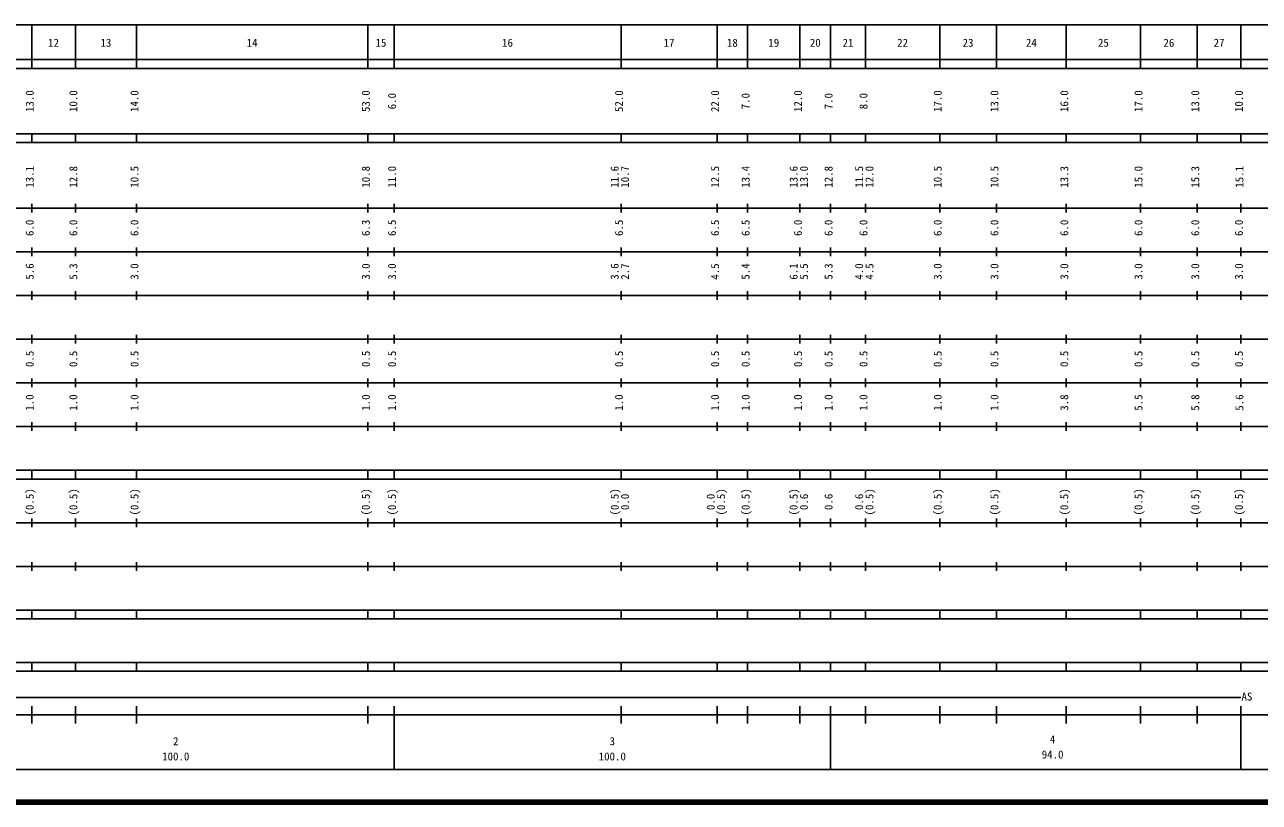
# Model space of a CAD drawing. Units: millimetres on the paper, enlarged 1000 times. Extents: x 40000 to 680000, y 20000 to 380000.
# Drawn here: x 183396 to 466217, y 20000 to 198000 of the extents above; entities that cross this region are included whole.
import ezdxf
from ezdxf.enums import TextEntityAlignment as Align

# ---------------------------------------------------------------- set-up
doc = ezdxf.new("R2010")
doc.units = ezdxf.units.MM
doc.header["$LTSCALE"] = 1000
doc.layers.add('M-TTL', color=2, linetype='Continuous', lineweight=140)
doc.layers.add('M-TTL-BAND', color=7, linetype='Continuous', lineweight=25)
doc.styles.add('ＭＳ ゴシック', font='')
doc.styles.get('ＭＳ ゴシック').set_extended_font_data('MS Gothic')

msp = doc.modelspace()

# ---------------------------------------------------------------- linework, layer by layer
at = {"layer": 'M-TTL'}
msp.add_line((40000, 20000), (680000, 20000), dxfattribs=at)
at = {"layer": 'M-TTL-BAND'}
for p, q in [((68000, 198000), (579000, 198000)), ((185000, 188000), (185000, 198000)), ((195000, 188000), (195000, 198000)), ((209000, 188000), (209000, 198000)), ((262000, 188000), (262000, 198000)), ((268000, 188000), (268000, 198000)), ((320000, 188000), (320000, 198000)), ((342000, 188000), (342000, 198000)), ((349000, 188000), (349000, 198000)), ((361000, 188000), (361000, 198000)), ((368000, 188000), (368000, 198000)), ((376000, 188000), (376000, 198000)), ((393000, 188000), (393000, 198000)), ((406000, 188000), (406000, 198000)), ((422000, 188000), (422000, 198000)), ((439000, 188000), (439000, 198000)), ((452000, 188000), (452000, 198000)), ((462000, 188000), (462000, 198000)), ((40000, 190000), (579000, 190000)), ((40000, 188000), (579000, 188000)), ((40000, 173000), (579000, 173000)), ((185000, 171000), (185000, 173000)), ((195000, 171000), (195000, 173000)), ((209000, 171000), (209000, 173000)), ((262000, 171000), (262000, 173000)), ((268000, 171000), (268000, 173000)), ((320000, 171000), (320000, 173000)), ((342000, 171000), (342000, 173000)), ((349000, 171000), (349000, 173000)), ((361000, 171000), (361000, 173000)), ((368000, 171000), (368000, 173000)), ((376000, 171000), (376000, 173000)), ((393000, 171000), (393000, 173000)), ((406000, 171000), (406000, 173000)), ((422000, 171000), (422000, 173000)), ((439000, 171000), (439000, 173000)), ((452000, 171000), (452000, 173000)), ((462000, 171000), (462000, 173000)), ((40000, 171000), (579000, 171000)), ((40000, 156000), (579000, 156000)), ((185000, 155000), (185000, 157000)), ((195000, 155000), (195000, 157000)), ((209000, 155000), (209000, 157000)), ((262000, 155000), (262000, 157000)), ((268000, 155000), (268000, 157000)), ((320000, 155000), (320000, 157000)), ((342000, 155000), (342000, 157000)), ((349000, 155000), (349000, 157000)), ((361000, 155000), (361000, 157000)), ((368000, 155000), (368000, 157000)), ((376000, 155000), (376000, 157000)), ((393000, 155000), (393000, 157000)), ((406000, 155000), (406000, 157000)), ((422000, 155000), (422000, 157000)), ((439000, 155000), (439000, 157000)), ((452000, 155000), (452000, 157000)), ((462000, 155000), (462000, 157000)), ((46000, 146000), (579000, 146000)), ((185000, 145000), (185000, 147000)), ((195000, 145000), (195000, 147000)), ((209000, 145000), (209000, 147000)), ((262000, 145000), (262000, 147000)), ((268000, 145000), (268000, 147000)), ((320000, 145000), (320000, 147000)), ((342000, 145000), (342000, 147000)), ((349000, 145000), (349000, 147000)), ((361000, 145000), (361000, 147000)), ((368000, 145000), (368000, 147000)), ((376000, 145000), (376000, 147000)), ((393000, 145000), (393000, 147000)), ((406000, 145000), (406000, 147000)), ((422000, 145000), (422000, 147000)), ((439000, 145000), (439000, 147000)), ((452000, 145000), (452000, 147000)), ((462000, 145000), (462000, 147000)), ((52000, 136000), (579000, 136000)), ((185000, 135000), (185000, 137000)), ((195000, 135000), (195000, 137000)), ((209000, 135000), (209000, 137000)), ((262000, 135000), (262000, 137000)), ((268000, 135000), (268000, 137000)), ((320000, 135000), (320000, 137000)), ((342000, 135000), (342000, 137000)), ((349000, 135000), (349000, 137000)), ((361000, 135000), (361000, 137000)), ((368000, 135000), (368000, 137000)), ((376000, 135000), (376000, 137000)), ((393000, 135000), (393000, 137000)), ((406000, 135000), (406000, 137000)), ((422000, 135000), (422000, 137000)), ((439000, 135000), (439000, 137000)), ((452000, 135000), (452000, 137000)), ((462000, 135000), (462000, 137000)), ((46000, 126000), (579000, 126000)), ((185000, 125000), (185000, 127000)), ((195000, 125000), (195000, 127000)), ((209000, 125000), (209000, 127000)), ((262000, 125000), (262000, 127000)), ((268000, 125000), (268000, 127000)), ((320000, 125000), (320000, 127000)), ((342000, 125000), (342000, 127000)), ((349000, 125000), (349000, 127000)), ((361000, 125000), (361000, 127000)), ((368000, 125000), (368000, 127000)), ((376000, 125000), (376000, 127000)), ((393000, 125000), (393000, 127000)), ((406000, 125000), (406000, 127000)), ((422000, 125000), (422000, 127000)), ((439000, 125000), (439000, 127000)), ((452000, 125000), (452000, 127000)), ((462000, 125000), (462000, 127000)), ((52000, 116000), (579000, 116000)), ((185000, 115000), (185000, 117000)), ((195000, 115000), (195000, 117000)), ((209000, 115000), (209000, 117000)), ((262000, 115000), (262000, 117000)), ((268000, 115000), (268000, 117000)), ((320000, 115000), (320000, 117000)), ((342000, 115000), (342000, 117000)), ((349000, 115000), (349000, 117000)), ((361000, 115000), (361000, 117000)), ((368000, 115000), (368000, 117000)), ((376000, 115000), (376000, 117000)), ((393000, 115000), (393000, 117000)), ((406000, 115000), (406000, 117000)), ((422000, 115000), (422000, 117000)), ((439000, 115000), (439000, 117000)), ((452000, 115000), (452000, 117000)), ((462000, 115000), (462000, 117000)), ((46000, 106000), (579000, 106000)), ((185000, 105000), (185000, 107000)), ((195000, 105000), (195000, 107000)), ((209000, 105000), (209000, 107000)), ((262000, 105000), (262000, 107000)), ((268000, 105000), (268000, 107000)), ((320000, 105000), (320000, 107000)), ((342000, 105000), (342000, 107000)), ((349000, 105000), (349000, 107000)), ((361000, 105000), (361000, 107000)), ((368000, 105000), (368000, 107000)), ((376000, 105000), (376000, 107000)), ((393000, 105000), (393000, 107000)), ((406000, 105000), (406000, 107000)), ((422000, 105000), (422000, 107000)), ((439000, 105000), (439000, 107000)), ((452000, 105000), (452000, 107000)), ((462000, 105000), (462000, 107000)), ((40000, 96000), (579000, 96000)), ((40000, 94000), (579000, 94000)), ((185000, 94000), (185000, 96000)), ((195000, 94000), (195000, 96000)), ((209000, 94000), (209000, 96000)), ((262000, 94000), (262000, 96000)), ((268000, 94000), (268000, 96000)), ((320000, 94000), (320000, 96000)), ((342000, 94000), (342000, 96000)), ((349000, 94000), (349000, 96000)), ((361000, 94000), (361000, 96000)), ((368000, 94000), (368000, 96000)), ((376000, 94000), (376000, 96000)), ((393000, 94000), (393000, 96000)), ((406000, 94000), (406000, 96000)), ((422000, 94000), (422000, 96000)), ((439000, 94000), (439000, 96000)), ((452000, 94000), (452000, 96000)), ((462000, 94000), (462000, 96000)), ((185000, 83000), (185000, 85000)), ((195000, 83000), (195000, 85000)), ((209000, 83000), (209000, 85000)), ((262000, 83000), (262000, 85000)), ((268000, 83000), (268000, 85000)), ((320000, 83000), (320000, 85000)), ((342000, 83000), (342000, 85000)), ((349000, 83000), (349000, 85000)), ((361000, 83000), (361000, 85000)), ((368000, 83000), (368000, 85000)), ((376000, 83000), (376000, 85000)), ((393000, 83000), (393000, 85000)), ((406000, 83000), (406000, 85000)), ((422000, 83000), (422000, 85000)), ((439000, 83000), (439000, 85000)), ((452000, 83000), (452000, 85000)), ((462000, 83000), (462000, 85000)), ((49000, 84000), (579000, 84000)), ((40000, 74000), (579000, 74000)), ((185000, 73000), (185000, 75000)), ((195000, 73000), (195000, 75000)), ((209000, 73000), (209000, 75000)), ((262000, 73000), (262000, 75000)), ((268000, 73000), (268000, 75000)), ((320000, 73000), (320000, 75000)), ((342000, 73000), (342000, 75000)), ((349000, 73000), (349000, 75000)), ((361000, 73000), (361000, 75000)), ((368000, 73000), (368000, 75000)), ((376000, 73000), (376000, 75000)), ((393000, 73000), (393000, 75000)), ((406000, 73000), (406000, 75000)), ((422000, 73000), (422000, 75000)), ((439000, 73000), (439000, 75000)), ((452000, 73000), (452000, 75000)), ((462000, 73000), (462000, 75000)), ((40000, 64000), (579000, 64000)), ((185000, 62000), (185000, 64000)), ((195000, 62000), (195000, 64000)), ((209000, 62000), (209000, 64000)), ((262000, 62000), (262000, 64000)), ((268000, 62000), (268000, 64000)), ((320000, 62000), (320000, 64000)), ((342000, 62000), (342000, 64000)), ((349000, 62000), (349000, 64000)), ((361000, 62000), (361000, 64000)), ((368000, 62000), (368000, 64000)), ((376000, 62000), (376000, 64000)), ((393000, 62000), (393000, 64000)), ((406000, 62000), (406000, 64000)), ((422000, 62000), (422000, 64000)), ((439000, 62000), (439000, 64000)), ((452000, 62000), (452000, 64000)), ((462000, 62000), (462000, 64000)), ((40000, 62000), (579000, 62000)), ((40000, 52000), (579000, 52000)), ((185000, 50000), (185000, 52000)), ((195000, 50000), (195000, 52000)), ((209000, 50000), (209000, 52000)), ((262000, 50000), (262000, 52000)), ((268000, 50000), (268000, 52000)), ((320000, 50000), (320000, 52000)), ((342000, 50000), (342000, 52000)), ((349000, 50000), (349000, 52000)), ((361000, 50000), (361000, 52000)), ((368000, 50000), (368000, 52000)), ((376000, 50000), (376000, 52000)), ((393000, 50000), (393000, 52000)), ((406000, 50000), (406000, 52000)), ((422000, 50000), (422000, 52000)), ((439000, 50000), (439000, 52000)), ((452000, 50000), (452000, 52000)), ((462000, 50000), (462000, 52000)), ((40000, 50000), (579000, 50000)), ((71000, 44000), (462000, 44000)), ((40000, 40000), (579000, 40000)), ((185000, 38000), (185000, 42000)), ((195000, 38000), (195000, 42000)), ((209000, 38000), (209000, 42000)), ((262000, 38000), (262000, 42000)), ((268000, 27500), (268000, 42000)), ((320000, 38000), (320000, 42000)), ((342000, 38000), (342000, 42000)), ((349000, 38000), (349000, 42000)), ((361000, 38000), (361000, 42000)), ((368000, 27500), (368000, 42000)), ((376000, 38000), (376000, 42000)), ((393000, 38000), (393000, 42000)), ((406000, 38000), (406000, 42000)), ((422000, 38000), (422000, 42000)), ((439000, 38000), (439000, 42000)), ((452000, 38000), (452000, 42000)), ((462000, 27522), (462000, 42000)), ((68000, 27500), (579000, 27500))]:
    msp.add_line(p, q, dxfattribs=at)

# ---------------------------------------------------------------- texts
at = {"layer": 'M-TTL-BAND', "style": 'ＭＳ ゴシック'}
for s, p in [('12', (190000, 192405)), ('13', (202000, 192405)), ('14', (235500, 192405)), ('15', (265000, 192405)), ('16', (294000, 192405)), ('17', (331000, 192405)), ('18', (345500, 192405)), ('19', (355000, 192405)), ('20', (364500, 192405)), ('21', (372000, 192405)), ('22', (384500, 192405)), ('23', (399500, 192405)), ('24', (414000, 192405)), ('25', (430500, 192405)), ('26', (445500, 192405)), ('27', (457000, 192405)), ('AS', (463386, 42731)), ('2', (218000, 32523)), ('3', (318000, 32523)), ('4', (418864, 32955)), ('100.0', (218000, 29033)), ('100.0', (318000, 29033)), ('94.0', (418864, 29465))]:
    msp.add_text(s, height=1833, dxfattribs=at).set_placement(p, align=Align.BOTTOM_CENTER)
for s, p in [('13.0', (186000, 180500)), ('10.0', (196000, 180500)), ('14.0', (210000, 180500)), ('53.0', (263000, 180500)), ('6.0', (269000, 180500)), ('52.0', (321000, 180500)), ('22.0', (343000, 180500)), ('7.0', (350000, 180500)), ('12.0', (362000, 180500)), ('7.0', (369000, 180500)), ('8.0', (377000, 180500)), ('17.0', (394000, 180500)), ('13.0', (407000, 180500)), ('16.0', (423000, 180500)), ('17.0', (440000, 180500)), ('13.0', (453000, 180500)), ('10.0', (463000, 180500)), ('13.1', (186000, 163174)), ('12.8', (196000, 163174)), ('10.5', (210000, 163174)), ('10.8', (263000, 163174)), ('11.0', (269000, 163174)), ('11.6', (320000, 163174)), ('10.7', (322370, 163174)), ('12.5', (343000, 163174)), ('13.4', (350000, 163174)), ('13.6', (361000, 163174)), ('13.0', (363370, 163174)), ('12.8', (369000, 163174)), ('11.5', (376000, 163174)), ('12.0', (378370, 163174)), ('10.5', (394000, 163174)), ('10.5', (407000, 163174)), ('13.3', (423000, 163174)), ('15.0', (440000, 163174)), ('15.3', (453000, 163174)), ('15.1', (463123, 163174)), ('6.0', (186000, 151500)), ('6.0', (196000, 151500)), ('6.0', (210000, 151500)), ('6.3', (263000, 151500)), ('6.5', (269000, 151500)), ('6.5', (321000, 151500)), ('6.5', (343000, 151500)), ('6.5', (350000, 151500)), ('6.0', (362000, 151500)), ('6.0', (369000, 151500)), ('6.0', (377000, 151500)), ('6.0', (394000, 151500)), ('6.0', (407000, 151500)), ('6.0', (423000, 151500)), ('6.0', (440000, 151500)), ('6.0', (453000, 151500)), ('6.0', (463000, 151500)), ('5.6', (186000, 141500)), ('5.3', (196000, 141500)), ('3.0', (210000, 141500)), ('3.0', (263000, 141500)), ('3.0', (269000, 141500)), ('3.6', (320000, 141500)), ('2.7', (322370, 141500)), ('4.5', (343000, 141500)), ('5.4', (350000, 141500)), ('6.1', (361000, 141500)), ('5.5', (363370, 141500)), ('5.3', (369000, 141500)), ('4.0', (376000, 141500)), ('4.5', (378370, 141500)), ('3.0', (394000, 141500)), ('3.0', (407000, 141500)), ('3.0', (423000, 141500)), ('3.0', (440000, 141500)), ('3.0', (453000, 141500)), ('3.0', (463000, 141500)), ('0.5', (186000, 121500)), ('0.5', (196000, 121500)), ('0.5', (210000, 121500)), ('0.5', (263000, 121500)), ('0.5', (269000, 121500)), ('0.5', (321000, 121500)), ('0.5', (343000, 121500)), ('0.5', (350000, 121500)), ('0.5', (362000, 121500)), ('0.5', (369000, 121500)), ('0.5', (377000, 121500)), ('0.5', (394000, 121500)), ('0.5', (407000, 121500)), ('0.5', (423000, 121500)), ('0.5', (440000, 121500)), ('0.5', (453000, 121500)), ('0.5', (463000, 121500)), ('1.0', (186000, 111500)), ('1.0', (196000, 111500)), ('1.0', (210000, 111500)), ('1.0', (263000, 111500)), ('1.0', (269000, 111500)), ('1.0', (321000, 111500)), ('1.0', (343000, 111500)), ('1.0', (350000, 111500)), ('1.0', (362000, 111500)), ('1.0', (369000, 111500)), ('1.0', (377000, 111500)), ('1.0', (394000, 111500)), ('1.0', (407000, 111500)), ('3.8', (423000, 111500)), ('5.5', (440000, 111500)), ('5.8', (453000, 111500)), ('5.6', (463123, 111500)), ('(0.5)', (186000, 88764)), ('(0.5)', (196000, 88764)), ('(0.5)', (210000, 88764)), ('(0.5)', (263000, 88764)), ('(0.5)', (269000, 88764)), ('(0.5)', (320000, 88764)), ('(0.5)', (344370, 88764)), ('(0.5)', (350000, 88764)), ('(0.5)', (361000, 88764)), ('0.6', (363370, 88764)), ('0.6', (369000, 88764)), ('0.6', (376000, 88764)), ('(0.5)', (378370, 88764)), ('(0.5)', (394000, 88764)), ('(0.5)', (407000, 88764)), ('(0.5)', (423000, 88764)), ('(0.5)', (440000, 88764)), ('(0.5)', (453000, 88764)), ('(0.5)', (463000, 88764)), ('0.0', (322370, 88764)), ('0.0', (342000, 88764))]:
    msp.add_text(s, height=1833, rotation=90, dxfattribs=at).set_placement(p, align=Align.BOTTOM_CENTER)

doc.saveas('drawing.dxf')
